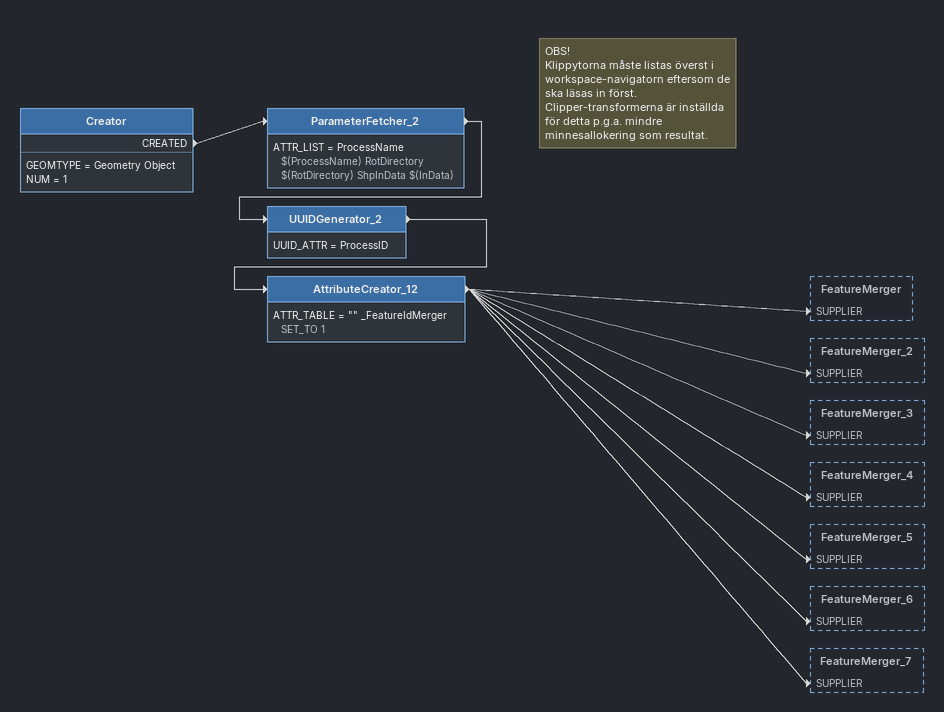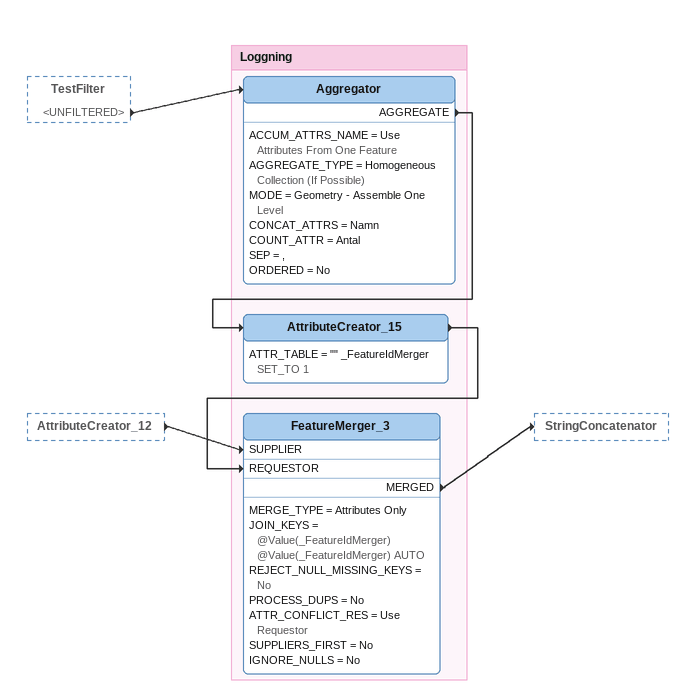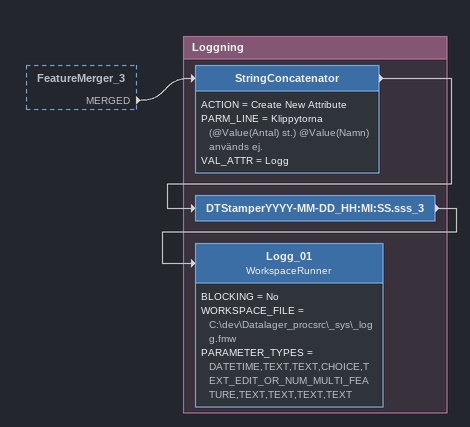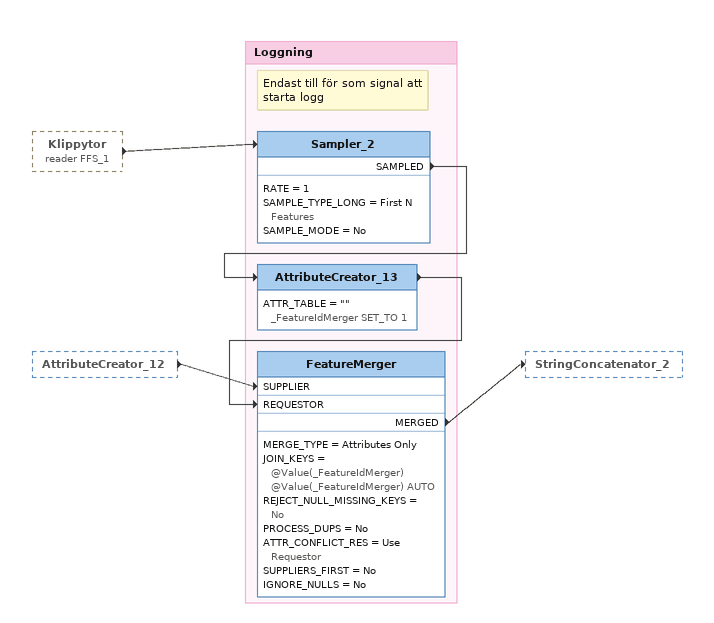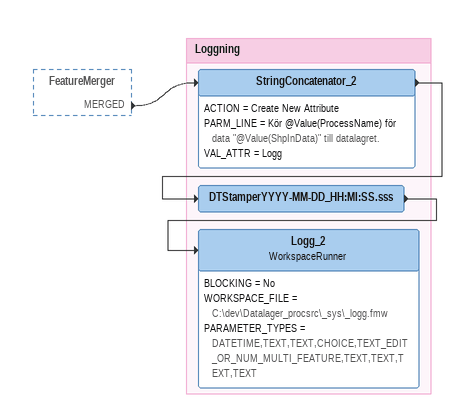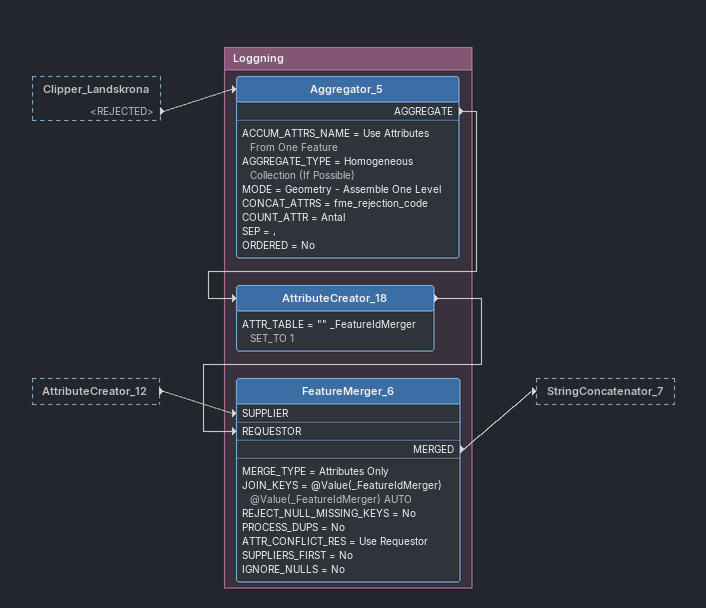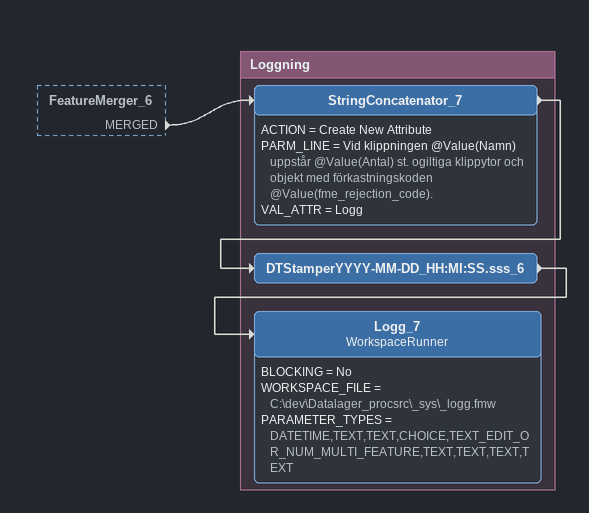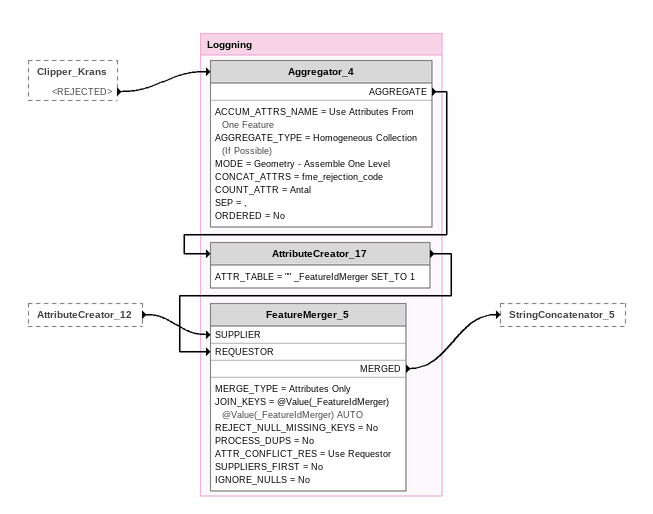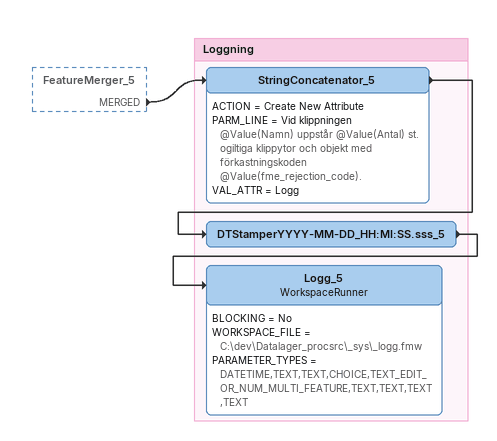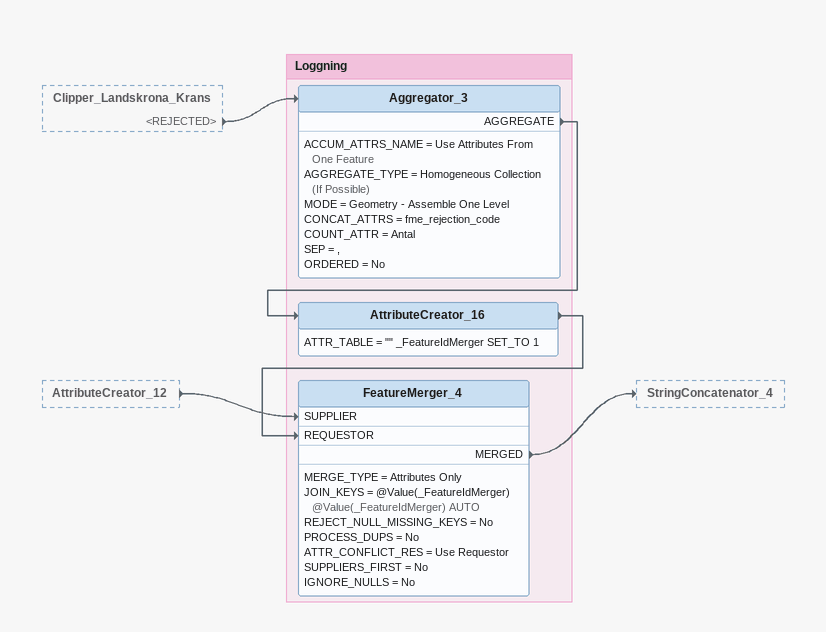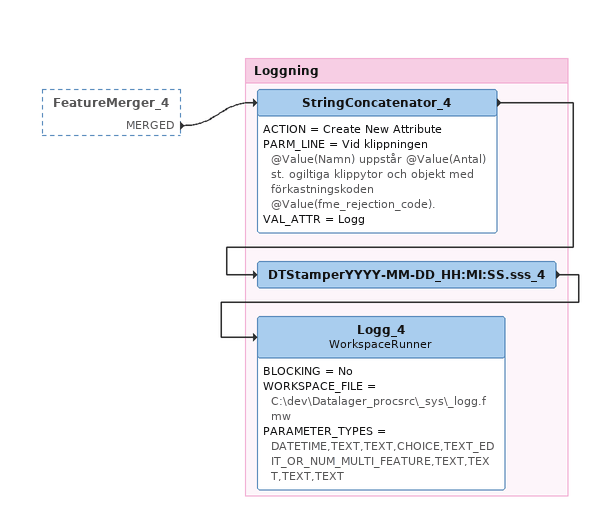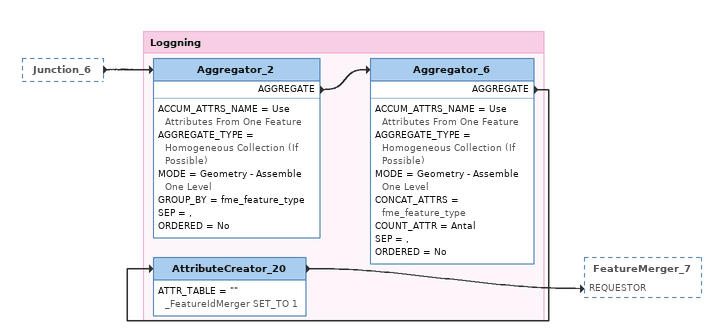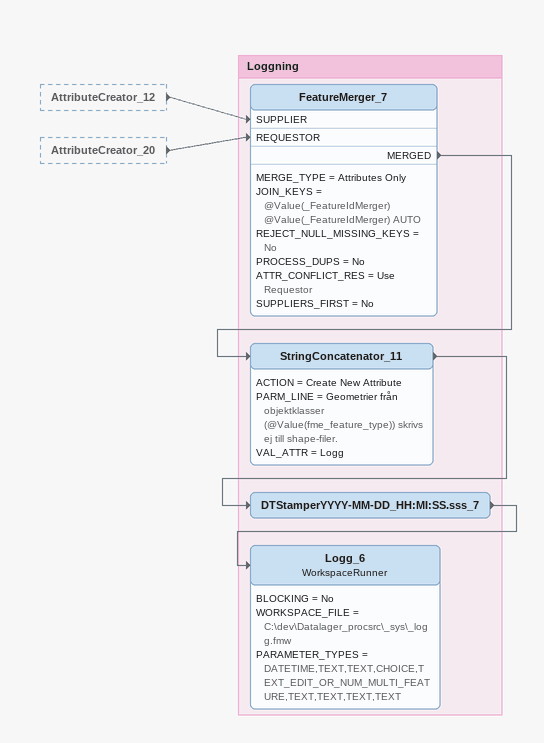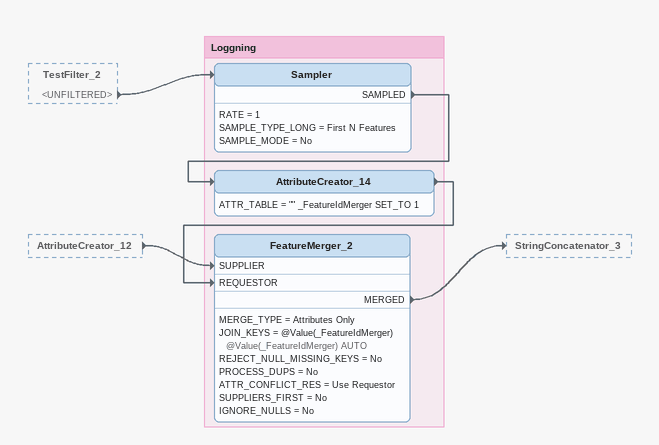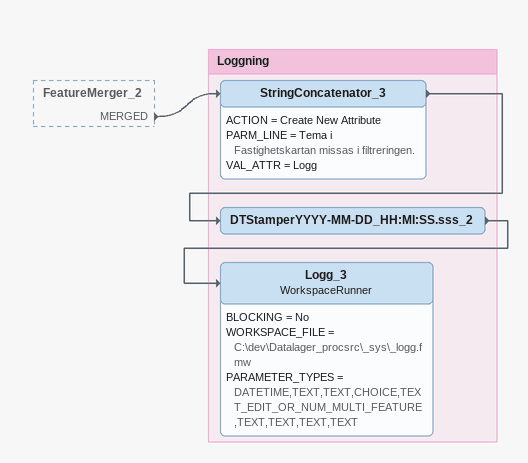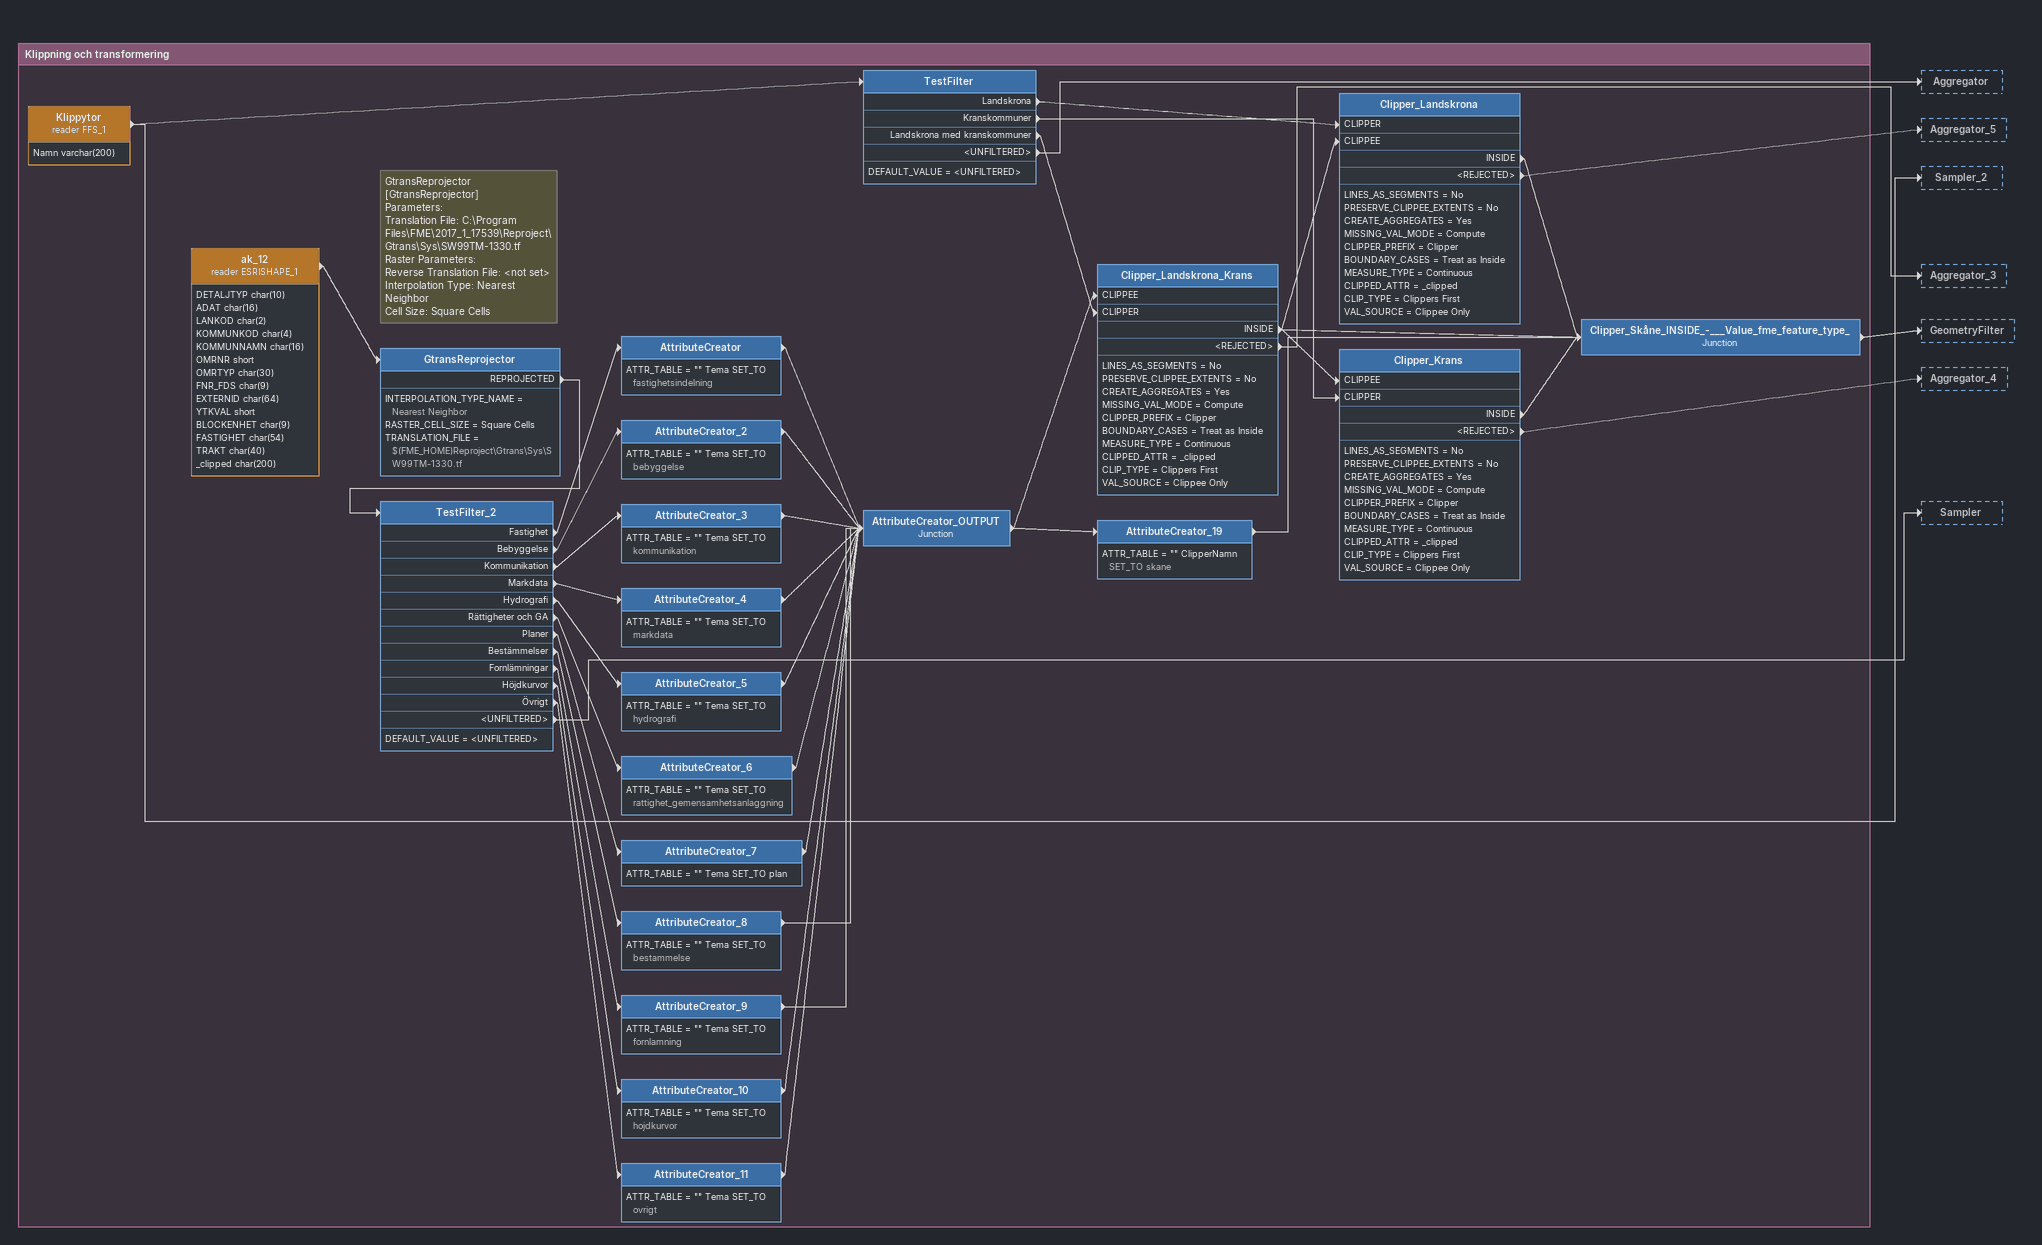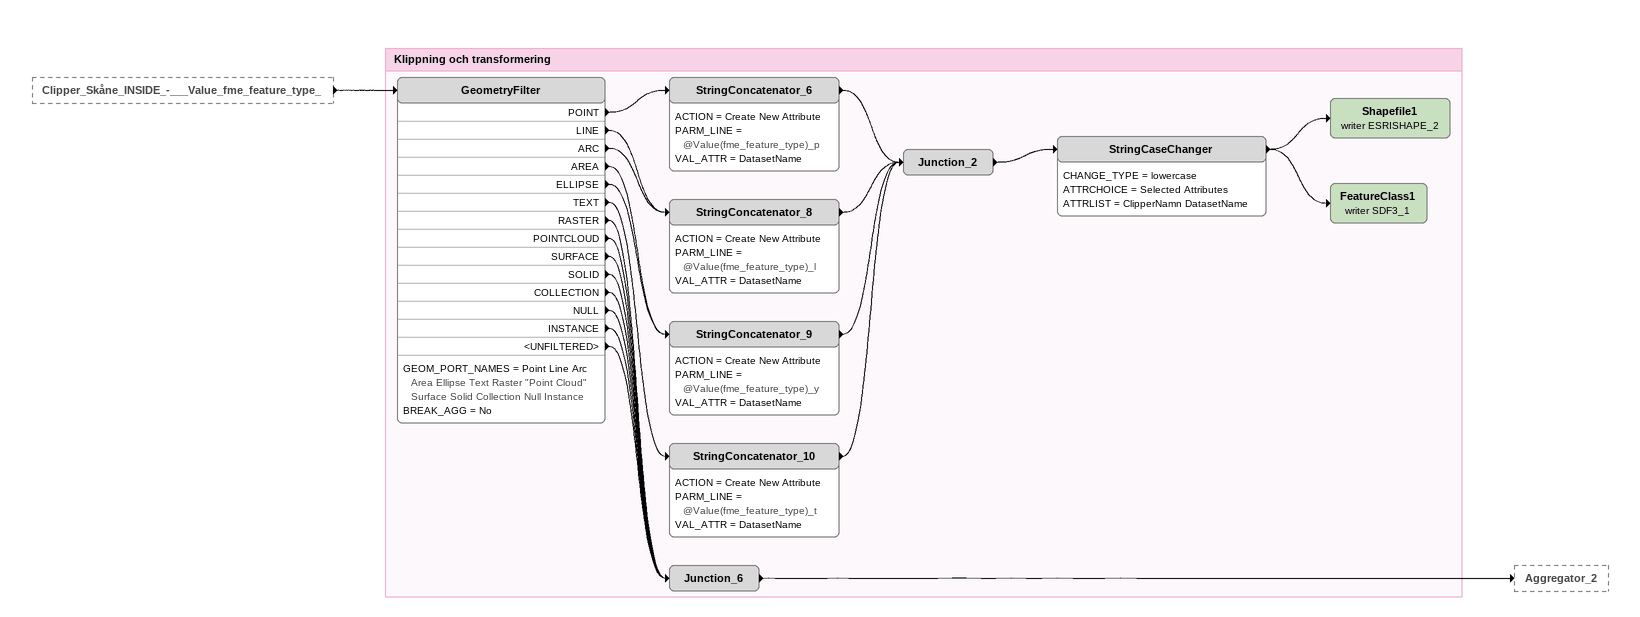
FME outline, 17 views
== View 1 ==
Creator
    GEOMTYPE = Geometry Object
    NUM = 1
    CREATED -> ParameterFetcher_2
Note: OBS! / Klippytorna måste listas överst i workspace-navigatorn eftersom de ska läsas in först. Clipper-transformerna är inställda för detta p.g.a. mindre minnesallokering som resultat.
ParameterFetcher_2
    ATTR_LIST = ProcessName $(ProcessName) RotDirectory $(RotDirectory) ShpInData $(InData)
    -> UUIDGenerator_2
UUIDGenerator_2
    UUID_ATTR = ProcessID
    -> AttributeCreator_12
AttributeCreator_12
    ATTR_TABLE = "" _FeatureIdMerger SET_TO 1
    -> FeatureMerger [SUPPLIER]
    -> FeatureMerger_2 [SUPPLIER]
    -> FeatureMerger_3 [SUPPLIER]
    -> FeatureMerger_4 [SUPPLIER]
    -> FeatureMerger_5 [SUPPLIER]
    -> FeatureMerger_6 [SUPPLIER]
    -> FeatureMerger_7 [SUPPLIER]

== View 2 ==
TestFilter [outside]
    <UNFILTERED> -> Aggregator
AttributeCreator_12 [outside]
    -> FeatureMerger_3 [SUPPLIER]

Bookmark: Loggning
Aggregator
    ACCUM_ATTRS_NAME = Use Attributes From One Feature
    AGGREGATE_TYPE = Homogeneous Collection (If Possible)
    MODE = Geometry - Assemble One Level
    CONCAT_ATTRS = Namn
    COUNT_ATTR = Antal
    SEP = ,
    ORDERED = No
    AGGREGATE -> AttributeCreator_15
AttributeCreator_15
    ATTR_TABLE = "" _FeatureIdMerger SET_TO 1
    -> FeatureMerger_3 [REQUESTOR]
FeatureMerger_3
    MERGE_TYPE = Attributes Only
    JOIN_KEYS = @Value(_FeatureIdMerger) @Value(_FeatureIdMerger) AUTO
    REJECT_NULL_MISSING_KEYS = No
    PROCESS_DUPS = No
    ATTR_CONFLICT_RES = Use Requestor
    SUPPLIERS_FIRST = No
    IGNORE_NULLS = No
    MERGED -> StringConcatenator

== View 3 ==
FeatureMerger_3 [outside]
    MERGED -> StringConcatenator

Bookmark: Loggning
StringConcatenator
    ACTION = Create New Attribute
    PARM_LINE = Klippytorna (@Value(Antal) st.) @Value(Namn) används ej.
    VAL_ATTR = Logg
    -> DTStamperYYYY-MM-DD_HH:MI:SS.sss_3
DTStamperYYYY-MM-DD_HH:MI:SS.sss_3
    -> Logg_01
Logg_01: WorkspaceRunner
    BLOCKING = No
    WORKSPACE_FILE = C:\dev\Datalager_procsrc\_sys\_logg.fmw
    PARAMETER_TYPES = DATETIME,TEXT,TEXT,CHOICE,TEXT_EDIT_OR_NUM_MULTI_FEATURE,TEXT,TEXT,TEXT,TEXT

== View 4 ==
Klippytor (reader FFS_1) [outside]
    -> Sampler_2
AttributeCreator_12 [outside]
    -> FeatureMerger [SUPPLIER]

Bookmark: Loggning
Note: Endast till för som signal att starta logg
Sampler_2
    RATE = 1
    SAMPLE_TYPE_LONG = First N Features
    SAMPLE_MODE = No
    SAMPLED -> AttributeCreator_13
AttributeCreator_13
    ATTR_TABLE = "" _FeatureIdMerger SET_TO 1
    -> FeatureMerger [REQUESTOR]
FeatureMerger
    MERGE_TYPE = Attributes Only
    JOIN_KEYS = @Value(_FeatureIdMerger) @Value(_FeatureIdMerger) AUTO
    REJECT_NULL_MISSING_KEYS = No
    PROCESS_DUPS = No
    ATTR_CONFLICT_RES = Use Requestor
    SUPPLIERS_FIRST = No
    IGNORE_NULLS = No
    MERGED -> StringConcatenator_2

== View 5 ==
FeatureMerger [outside]
    MERGED -> StringConcatenator_2

Bookmark: Loggning
StringConcatenator_2
    ACTION = Create New Attribute
    PARM_LINE = Kör @Value(ProcessName) för data "@Value(ShpInData)" till datalagret.
    VAL_ATTR = Logg
    -> DTStamperYYYY-MM-DD_HH:MI:SS.sss
DTStamperYYYY-MM-DD_HH:MI:SS.sss
    -> Logg_2
Logg_2: WorkspaceRunner
    BLOCKING = No
    WORKSPACE_FILE = C:\dev\Datalager_procsrc\_sys\_logg.fmw
    PARAMETER_TYPES = DATETIME,TEXT,TEXT,CHOICE,TEXT_EDIT_OR_NUM_MULTI_FEATURE,TEXT,TEXT,TEXT,TEXT

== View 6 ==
Clipper_Landskrona [outside]
    <REJECTED> -> Aggregator_5
AttributeCreator_12 [outside]
    -> FeatureMerger_6 [SUPPLIER]

Bookmark: Loggning
Aggregator_5
    ACCUM_ATTRS_NAME = Use Attributes From One Feature
    AGGREGATE_TYPE = Homogeneous Collection (If Possible)
    MODE = Geometry - Assemble One Level
    CONCAT_ATTRS = fme_rejection_code
    COUNT_ATTR = Antal
    SEP = ,
    ORDERED = No
    AGGREGATE -> AttributeCreator_18
AttributeCreator_18
    ATTR_TABLE = "" _FeatureIdMerger SET_TO 1
    -> FeatureMerger_6 [REQUESTOR]
FeatureMerger_6
    MERGE_TYPE = Attributes Only
    JOIN_KEYS = @Value(_FeatureIdMerger) @Value(_FeatureIdMerger) AUTO
    REJECT_NULL_MISSING_KEYS = No
    PROCESS_DUPS = No
    ATTR_CONFLICT_RES = Use Requestor
    SUPPLIERS_FIRST = No
    IGNORE_NULLS = No
    MERGED -> StringConcatenator_7

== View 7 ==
FeatureMerger_6 [outside]
    MERGED -> StringConcatenator_7

Bookmark: Loggning
StringConcatenator_7
    ACTION = Create New Attribute
    PARM_LINE = Vid klippningen @Value(Namn) uppstår @Value(Antal) st. ogiltiga klippytor och objekt med förkastningskoden @Value(fme_rejection_code).
    VAL_ATTR = Logg
    -> DTStamperYYYY-MM-DD_HH:MI:SS.sss_6
DTStamperYYYY-MM-DD_HH:MI:SS.sss_6
    -> Logg_7
Logg_7: WorkspaceRunner
    BLOCKING = No
    WORKSPACE_FILE = C:\dev\Datalager_procsrc\_sys\_logg.fmw
    PARAMETER_TYPES = DATETIME,TEXT,TEXT,CHOICE,TEXT_EDIT_OR_NUM_MULTI_FEATURE,TEXT,TEXT,TEXT,TEXT

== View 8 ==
Clipper_Krans [outside]
    <REJECTED> -> Aggregator_4
AttributeCreator_12 [outside]
    -> FeatureMerger_5 [SUPPLIER]

Bookmark: Loggning
Aggregator_4
    ACCUM_ATTRS_NAME = Use Attributes From One Feature
    AGGREGATE_TYPE = Homogeneous Collection (If Possible)
    MODE = Geometry - Assemble One Level
    CONCAT_ATTRS = fme_rejection_code
    COUNT_ATTR = Antal
    SEP = ,
    ORDERED = No
    AGGREGATE -> AttributeCreator_17
AttributeCreator_17
    ATTR_TABLE = "" _FeatureIdMerger SET_TO 1
    -> FeatureMerger_5 [REQUESTOR]
FeatureMerger_5
    MERGE_TYPE = Attributes Only
    JOIN_KEYS = @Value(_FeatureIdMerger) @Value(_FeatureIdMerger) AUTO
    REJECT_NULL_MISSING_KEYS = No
    PROCESS_DUPS = No
    ATTR_CONFLICT_RES = Use Requestor
    SUPPLIERS_FIRST = No
    IGNORE_NULLS = No
    MERGED -> StringConcatenator_5

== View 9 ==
FeatureMerger_5 [outside]
    MERGED -> StringConcatenator_5

Bookmark: Loggning
StringConcatenator_5
    ACTION = Create New Attribute
    PARM_LINE = Vid klippningen @Value(Namn) uppstår @Value(Antal) st. ogiltiga klippytor och objekt med förkastningskoden @Value(fme_rejection_code).
    VAL_ATTR = Logg
    -> DTStamperYYYY-MM-DD_HH:MI:SS.sss_5
DTStamperYYYY-MM-DD_HH:MI:SS.sss_5
    -> Logg_5
Logg_5: WorkspaceRunner
    BLOCKING = No
    WORKSPACE_FILE = C:\dev\Datalager_procsrc\_sys\_logg.fmw
    PARAMETER_TYPES = DATETIME,TEXT,TEXT,CHOICE,TEXT_EDIT_OR_NUM_MULTI_FEATURE,TEXT,TEXT,TEXT,TEXT

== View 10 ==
Clipper_Landskrona_Krans [outside]
    <REJECTED> -> Aggregator_3
AttributeCreator_12 [outside]
    -> FeatureMerger_4 [SUPPLIER]

Bookmark: Loggning
Aggregator_3
    ACCUM_ATTRS_NAME = Use Attributes From One Feature
    AGGREGATE_TYPE = Homogeneous Collection (If Possible)
    MODE = Geometry - Assemble One Level
    CONCAT_ATTRS = fme_rejection_code
    COUNT_ATTR = Antal
    SEP = ,
    ORDERED = No
    AGGREGATE -> AttributeCreator_16
AttributeCreator_16
    ATTR_TABLE = "" _FeatureIdMerger SET_TO 1
    -> FeatureMerger_4 [REQUESTOR]
FeatureMerger_4
    MERGE_TYPE = Attributes Only
    JOIN_KEYS = @Value(_FeatureIdMerger) @Value(_FeatureIdMerger) AUTO
    REJECT_NULL_MISSING_KEYS = No
    PROCESS_DUPS = No
    ATTR_CONFLICT_RES = Use Requestor
    SUPPLIERS_FIRST = No
    IGNORE_NULLS = No
    MERGED -> StringConcatenator_4

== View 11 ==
FeatureMerger_4 [outside]
    MERGED -> StringConcatenator_4

Bookmark: Loggning
StringConcatenator_4
    ACTION = Create New Attribute
    PARM_LINE = Vid klippningen @Value(Namn) uppstår @Value(Antal) st. ogiltiga klippytor och objekt med förkastningskoden @Value(fme_rejection_code).
    VAL_ATTR = Logg
    -> DTStamperYYYY-MM-DD_HH:MI:SS.sss_4
DTStamperYYYY-MM-DD_HH:MI:SS.sss_4
    -> Logg_4
Logg_4: WorkspaceRunner
    BLOCKING = No
    WORKSPACE_FILE = C:\dev\Datalager_procsrc\_sys\_logg.fmw
    PARAMETER_TYPES = DATETIME,TEXT,TEXT,CHOICE,TEXT_EDIT_OR_NUM_MULTI_FEATURE,TEXT,TEXT,TEXT,TEXT

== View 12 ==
Junction_6 [outside]
    -> Aggregator_2

Bookmark: Loggning
Aggregator_2
    ACCUM_ATTRS_NAME = Use Attributes From One Feature
    AGGREGATE_TYPE = Homogeneous Collection (If Possible)
    MODE = Geometry - Assemble One Level
    GROUP_BY = fme_feature_type
    SEP = ,
    ORDERED = No
    AGGREGATE -> Aggregator_6
Aggregator_6
    ACCUM_ATTRS_NAME = Use Attributes From One Feature
    AGGREGATE_TYPE = Homogeneous Collection (If Possible)
    MODE = Geometry - Assemble One Level
    CONCAT_ATTRS = fme_feature_type
    COUNT_ATTR = Antal
    SEP = ,
    ORDERED = No
    AGGREGATE -> AttributeCreator_20
AttributeCreator_20
    ATTR_TABLE = "" _FeatureIdMerger SET_TO 1
    -> FeatureMerger_7 [REQUESTOR]

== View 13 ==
AttributeCreator_12 [outside]
    -> FeatureMerger_7 [SUPPLIER]
AttributeCreator_20 [outside]
    -> FeatureMerger_7 [REQUESTOR]

Bookmark: Loggning
FeatureMerger_7
    MERGE_TYPE = Attributes Only
    JOIN_KEYS = @Value(_FeatureIdMerger) @Value(_FeatureIdMerger) AUTO
    REJECT_NULL_MISSING_KEYS = No
    PROCESS_DUPS = No
    ATTR_CONFLICT_RES = Use Requestor
    SUPPLIERS_FIRST = No
    MERGED -> StringConcatenator_11
StringConcatenator_11
    ACTION = Create New Attribute
    PARM_LINE = Geometrier från objektklasser (@Value(fme_feature_type)) skrivs ej till shape-filer.
    VAL_ATTR = Logg
    -> DTStamperYYYY-MM-DD_HH:MI:SS.sss_7
DTStamperYYYY-MM-DD_HH:MI:SS.sss_7
    -> Logg_6
Logg_6: WorkspaceRunner
    BLOCKING = No
    WORKSPACE_FILE = C:\dev\Datalager_procsrc\_sys\_logg.fmw
    PARAMETER_TYPES = DATETIME,TEXT,TEXT,CHOICE,TEXT_EDIT_OR_NUM_MULTI_FEATURE,TEXT,TEXT,TEXT,TEXT

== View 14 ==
TestFilter_2 [outside]
    <UNFILTERED> -> Sampler
AttributeCreator_12 [outside]
    -> FeatureMerger_2 [SUPPLIER]

Bookmark: Loggning
Sampler
    RATE = 1
    SAMPLE_TYPE_LONG = First N Features
    SAMPLE_MODE = No
    SAMPLED -> AttributeCreator_14
AttributeCreator_14
    ATTR_TABLE = "" _FeatureIdMerger SET_TO 1
    -> FeatureMerger_2 [REQUESTOR]
FeatureMerger_2
    MERGE_TYPE = Attributes Only
    JOIN_KEYS = @Value(_FeatureIdMerger) @Value(_FeatureIdMerger) AUTO
    REJECT_NULL_MISSING_KEYS = No
    PROCESS_DUPS = No
    ATTR_CONFLICT_RES = Use Requestor
    SUPPLIERS_FIRST = No
    IGNORE_NULLS = No
    MERGED -> StringConcatenator_3

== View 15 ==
FeatureMerger_2 [outside]
    MERGED -> StringConcatenator_3

Bookmark: Loggning
StringConcatenator_3
    ACTION = Create New Attribute
    PARM_LINE = Tema i Fastighetskartan missas i filtreringen.
    VAL_ATTR = Logg
    -> DTStamperYYYY-MM-DD_HH:MI:SS.sss_2
DTStamperYYYY-MM-DD_HH:MI:SS.sss_2
    -> Logg_3
Logg_3: WorkspaceRunner
    BLOCKING = No
    WORKSPACE_FILE = C:\dev\Datalager_procsrc\_sys\_logg.fmw
    PARAMETER_TYPES = DATETIME,TEXT,TEXT,CHOICE,TEXT_EDIT_OR_NUM_MULTI_FEATURE,TEXT,TEXT,TEXT,TEXT

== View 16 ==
Bookmark: Klippning och transformering
Klippytor (reader FFS_1)
    attributes: Namn varchar(200)
    -> TestFilter
    -> Sampler_2
TestFilter
    DEFAULT_VALUE = <UNFILTERED>
    Landskrona -> Clipper_Landskrona [CLIPPER]
    Kranskommuner -> Clipper_Krans [CLIPPER]
    Landskrona med kranskommuner -> Clipper_Landskrona_Krans [CLIPPER]
    <UNFILTERED> -> Aggregator
ak_12 (reader ESRISHAPE_1)
    attributes: DETALJTYP char(10), ADAT char(16), LANKOD char(2), KOMMUNKOD char(4), KOMMUNNAMN char(16), OMRNR short, OMRTYP char(30), FNR_FDS char(9), EXTERNID char(64), YTKVAL short, BLOCKENHET char(9), FASTIGHET char(54), TRAKT char(40), _clipped char(200)
    -> GtransReprojector
Note: GtransReprojector [GtransReprojector] / Parameters: / Translation File: C:\Program Files\FME\2017_1_17539\Reproject\Gtrans\Sys\SW99TM-1330.tf / Raster Parameters: / Reverse Translation File: <not set> / Interpolation Type: Nearest Neighbor / Cell Size: Square Cells
GtransReprojector
    INTERPOLATION_TYPE_NAME = Nearest Neighbor
    RASTER_CELL_SIZE = Square Cells
    TRANSLATION_FILE = $(FME_HOME)Reproject\Gtrans\Sys\SW99TM-1330.tf
    REPROJECTED -> TestFilter_2
TestFilter_2
    DEFAULT_VALUE = <UNFILTERED>
    Fastighet -> AttributeCreator
    Bebyggelse -> AttributeCreator_2
    Kommunikation -> AttributeCreator_3
    Markdata -> AttributeCreator_4
    Hydrografi -> AttributeCreator_5
    Rättigheter och GA -> AttributeCreator_6
    Planer -> AttributeCreator_7
    Bestämmelser -> AttributeCreator_8
    Fornlämningar -> AttributeCreator_9
    Höjdkurvor -> AttributeCreator_10
    Övrigt -> AttributeCreator_11
    <UNFILTERED> -> Sampler
AttributeCreator
    ATTR_TABLE = "" Tema SET_TO fastighetsindelning
    -> AttributeCreator_OUTPUT
AttributeCreator_2
    ATTR_TABLE = "" Tema SET_TO bebyggelse
    -> AttributeCreator_OUTPUT
AttributeCreator_3
    ATTR_TABLE = "" Tema SET_TO kommunikation
    -> AttributeCreator_OUTPUT
AttributeCreator_4
    ATTR_TABLE = "" Tema SET_TO markdata
    -> AttributeCreator_OUTPUT
AttributeCreator_5
    ATTR_TABLE = "" Tema SET_TO hydrografi
    -> AttributeCreator_OUTPUT
AttributeCreator_6
    ATTR_TABLE = "" Tema SET_TO rattighet_gemensamhetsanlaggning
    -> AttributeCreator_OUTPUT
AttributeCreator_7
    ATTR_TABLE = "" Tema SET_TO plan
    -> AttributeCreator_OUTPUT
AttributeCreator_8
    ATTR_TABLE = "" Tema SET_TO bestammelse
    -> AttributeCreator_OUTPUT
AttributeCreator_9
    ATTR_TABLE = "" Tema SET_TO fornlamning
    -> AttributeCreator_OUTPUT
AttributeCreator_10
    ATTR_TABLE = "" Tema SET_TO hojdkurvor
    -> AttributeCreator_OUTPUT
AttributeCreator_11
    ATTR_TABLE = "" Tema SET_TO ovrigt
    -> AttributeCreator_OUTPUT
AttributeCreator_OUTPUT: Junction
    -> AttributeCreator_19
    -> Clipper_Landskrona_Krans [CLIPPEE]
Clipper_Landskrona_Krans
    LINES_AS_SEGMENTS = No
    PRESERVE_CLIPPEE_EXTENTS = No
    CREATE_AGGREGATES = Yes
    MISSING_VAL_MODE = Compute
    CLIPPER_PREFIX = Clipper
    BOUNDARY_CASES = Treat as Inside
    MEASURE_TYPE = Continuous
    CLIPPED_ATTR = _clipped
    CLIP_TYPE = Clippers First
    VAL_SOURCE = Clippee Only
    INSIDE -> Clipper_Krans [CLIPPEE]
    INSIDE -> Clipper_Landskrona [CLIPPEE]
    INSIDE -> Clipper_Skåne_INSIDE_-___Value_fme_feature_type_
    <REJECTED> -> Aggregator_3
Clipper_Landskrona
    LINES_AS_SEGMENTS = No
    PRESERVE_CLIPPEE_EXTENTS = No
    CREATE_AGGREGATES = Yes
    MISSING_VAL_MODE = Compute
    CLIPPER_PREFIX = Clipper
    BOUNDARY_CASES = Treat as Inside
    MEASURE_TYPE = Continuous
    CLIPPED_ATTR = _clipped
    CLIP_TYPE = Clippers First
    VAL_SOURCE = Clippee Only
    INSIDE -> Clipper_Skåne_INSIDE_-___Value_fme_feature_type_
    <REJECTED> -> Aggregator_5
Clipper_Krans
    LINES_AS_SEGMENTS = No
    PRESERVE_CLIPPEE_EXTENTS = No
    CREATE_AGGREGATES = Yes
    MISSING_VAL_MODE = Compute
    CLIPPER_PREFIX = Clipper
    BOUNDARY_CASES = Treat as Inside
    MEASURE_TYPE = Continuous
    CLIPPED_ATTR = _clipped
    CLIP_TYPE = Clippers First
    VAL_SOURCE = Clippee Only
    INSIDE -> Clipper_Skåne_INSIDE_-___Value_fme_feature_type_
    <REJECTED> -> Aggregator_4
AttributeCreator_19
    ATTR_TABLE = "" ClipperNamn SET_TO skane
    -> Clipper_Skåne_INSIDE_-___Value_fme_feature_type_
Clipper_Skåne_INSIDE_-___Value_fme_feature_type_: Junction
    -> GeometryFilter

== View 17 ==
Clipper_Skåne_INSIDE_-___Value_fme_feature_type_ [outside]
    -> GeometryFilter

Bookmark: Klippning och transformering
GeometryFilter
    GEOM_PORT_NAMES = Point Line Arc Area Ellipse Text Raster "Point Cloud" Surface Solid Collection Null Instance
    BREAK_AGG = No
    POINT -> StringConcatenator_6
    LINE -> StringConcatenator_8
    ARC -> StringConcatenator_8
    AREA -> StringConcatenator_9
    ELLIPSE -> StringConcatenator_9
    TEXT -> StringConcatenator_10
    RASTER -> Junction_6
    POINTCLOUD -> Junction_6
    SURFACE -> Junction_6
    SOLID -> Junction_6
    COLLECTION -> Junction_6
    NULL -> Junction_6
    INSTANCE -> Junction_6
    <UNFILTERED> -> Junction_6
StringConcatenator_6
    ACTION = Create New Attribute
    PARM_LINE = @Value(fme_feature_type)_p
    VAL_ATTR = DatasetName
    -> Junction_2
StringConcatenator_8
    ACTION = Create New Attribute
    PARM_LINE = @Value(fme_feature_type)_l
    VAL_ATTR = DatasetName
    -> Junction_2
StringConcatenator_9
    ACTION = Create New Attribute
    PARM_LINE = @Value(fme_feature_type)_y
    VAL_ATTR = DatasetName
    -> Junction_2
StringConcatenator_10
    ACTION = Create New Attribute
    PARM_LINE = @Value(fme_feature_type)_t
    VAL_ATTR = DatasetName
    -> Junction_2
Junction_2
    -> StringCaseChanger
StringCaseChanger
    CHANGE_TYPE = lowercase
    ATTRCHOICE = Selected Attributes
    ATTRLIST = ClipperNamn DatasetName
    -> Shapefile1 (writer ESRISHAPE_2)
    -> FeatureClass1 (writer SDF3_1)
Shapefile1 (writer ESRISHAPE_2)
FeatureClass1 (writer SDF3_1)
Junction_6
    -> Aggregator_2
